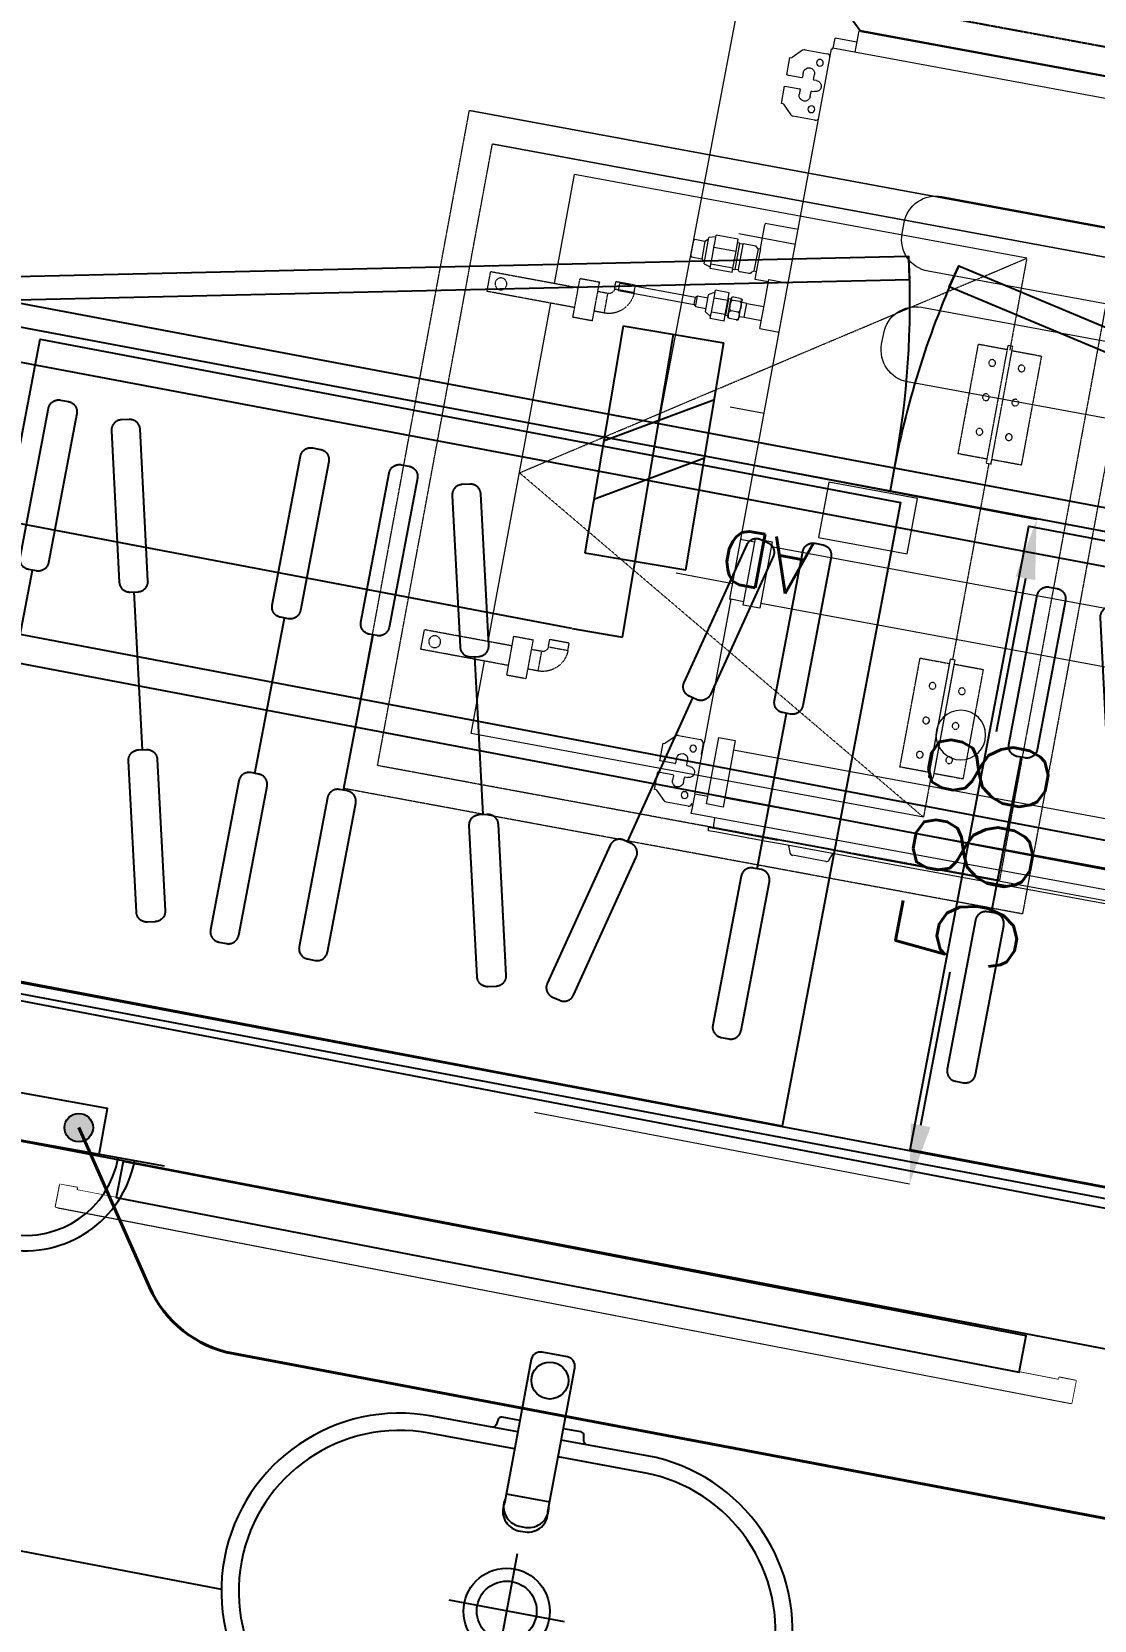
# Model space of a CAD drawing. Extents: x -678889171 to 586587, y -792238163 to 335485.
# Drawn here: x 54053 to 54978, y 41851 to 43233 of the extents above; entities that cross this region are included whole.
import ezdxf
from ezdxf.xclip import XClip

# ---------------------------------------------------------------- set-up
doc = ezdxf.new("R2010")
doc.units = 0
doc.header["$MEASUREMENT"] = 0
doc.header["$XCLIPFRAME"] = 2
doc.set_wipeout_variables(frame=1)
doc.linetypes.add('HIDDEN', pattern=[0.375, 0.25, -0.125])
doc.layers.get('0').update_dxf_attribs({"color": 8})
doc.layers.get('Defpoints').update_dxf_attribs({"color": 252})
for name, color, linetype in [('1', 8, 'Continuous'), ('9TH-FURN$0$XR-A-TYP-7-8-9-10$0$I-FURN', 252, 'Continuous'), ('9TH-FURN$0$XR-A-TYP-7-8-9-10$0$XREF_1BR$0$I-FURN', 252, 'Continuous'), ('AC-DUCT-FLEX', 50, 'Continuous'), ('E-POW-BLOCK', 4, 'Continuous'), ('E-SWIT-AIR', 6, 'Continuous'), ('powr wire', 4, 'Continuous'), ('XR-A-9TH-FLOOR$0$A-WALL', 252, 'Continuous'), ('XR-Typ28 7th to11Th$0$A-WALL', 252, 'Continuous'), ('XR-Typ28 7th to11Th$0$XR-A-TYP-7-8-9-10$0$A-FURN-SANT', 252, 'Continuous'), ('XR-Typ28 7th to11Th$0$XR-A-TYP-7-8-9-10$0$I-WIPEOUT', 252, 'Continuous')]:
    doc.layers.add(name, color=color, linetype=linetype)
for name, color, linetype, lineweight in [('14- SAD FLEX', 30, 'Continuous', 0), ('2-MH TEXT', 2, 'Continuous', 0), ('Air Outlets', 8, 'Continuous', 0), ('LATS_EQ_IDU', 7, 'Continuous', 0)]:
    doc.layers.add(name, color=color, linetype=linetype, lineweight=lineweight)
doc.styles.add('ROMANS', font='romans.shx')
doc.styles.add('Work$0$E-M.MODUL', font='romans.shx', dxfattribs={"width": 0.8})
doc.dimstyles.new('Work$0$S-DIM', dxfattribs={"dimscale": 500, "dimtxt": 0.2065, "dimasz": 0.104, "dimexe": 0, "dimexo": 0, "dimgap": 0, "dimtad": 0, "dimdec": 0, "dimzin": 0, "dimdsep": 46, "dimtxsty": 'Work$0$E-M.MODUL', "dimcen": 0.25, "dimclrd": 5, "dimclre": 5, "dimclrt": 1, "dimadec": 0, "dimazin": 0, "dimtfac": 1, "dimtdec": 0, "dimtofl": 0, "dimtmove": 0, "dimatfit": 3, "dimfxl": 1, "dimtolj": 1, "dimtzin": 0, "dimlwe": 13, "dimarcsym": 0})

# ---------------------------------------------------------------- blocks, each defined once
blk = doc.blocks.new('SO1 WP')
at = {"layer": 'E-POW-BLOCK'}
h = blk.add_hatch(color=3, dxfattribs=at)
h.dxf.hatch_style = 1
edge = h.paths.add_edge_path()
edge.add_arc((-0.1064, -0.0481), 0.0303, 0, 360)
at = {"layer": 'E-POW-BLOCK', "color": 3}
for p, q in [((0, 0.2), (0, 0.45)), ((-0.3, 0), (0.3, 0))]:
    blk.add_line(p, q, dxfattribs=at)
blk.add_lwpolyline([(0.1593, 0), (-0.1593, 0), (-0.1593, -0.0988), (0.1593, -0.0988)], close=True, dxfattribs=at)
for centre in [(-0.1064, -0.0481), (0.1096, -0.0481)]:
    blk.add_circle(centre, 0.0303, dxfattribs=at)
for centre, radius, start, end in [((0, -0.0028), 0.2353, 0.6833, 179.3167), ((0, 0), 0.2, 0, 180)]:
    blk.add_arc(centre, radius, start, end, dxfattribs=at)
blk = doc.blocks.new('*U2788')
at = {"layer": '14- SAD FLEX', "color": 0, "linetype": 'HIDDEN', "ltscale": 0.1}
for p, q in [((0, 0), (0, 600.1)), ((0, 600.1), (600.1, 600.1)), ((600.1, 600.1), (600.1, 0)), ((25, 25), (25, 575.1)), ((25, 575.1), (575.1, 575.1)), ((575.1, 575.1), (575.1, 25)), ((100, 497.9), (100, 533)), ((100, 533), (500, 302.2)), ((98, 393.3), (98, 497.9)), ((102.1, 497.9), (98, 497.9)), ((102.1, 393.3), (102.1, 497.9)), ((98, 493.8), (72, 493.8)), ((72, 493.8), (72, 397.4)), ((98, 397.4), (98, 493.8)), ((102.1, 397.4), (102.1, 493.8)), ((102.1, 493.8), (128, 493.8)), ((128, 493.8), (128, 397.4)), ((461.7, 477.4), (461.7, 442.9)), ((461.7, 477.4), (478.9, 477.4)), ((452.7, 468.8), (461.7, 468.8)), ((452.7, 468.8), (452.7, 451.5)), ((478.9, 468.8), (556.5, 468.8)), ((430.5, 446.5), (430.5, 439.8)), ((447.7, 446.5), (430.5, 446.5)), ((447.7, 446.5), (447.7, 439.8)), ((452.7, 451.5), (461.7, 451.5)), ((478.9, 442.9), (461.7, 442.9)), ((478.9, 451.5), (556.5, 451.5)), ((447.7, 439.8), (430.5, 439.8)), ((72, 397.4), (98, 397.4)), ((102.1, 393.3), (98, 393.3)), ((100, 220.4), (100, 393.3)), ((128, 397.4), (102.1, 397.4)), ((500, 302.2), (100, 38.4)), ((72, 119.8), (72, 216.3)), ((72, 216.3), (98, 216.3)), ((98, 220.4), (98, 115.8)), ((102.1, 220.4), (102.1, 115.8)), ((128, 216.3), (102.1, 216.3)), ((128, 119.8), (128, 216.3)), ((452.7, 152.1), (461.6, 152.1)), ((452.7, 152.1), (452.7, 134.8)), ((461.6, 160.7), (461.6, 126.3)), ((461.6, 160.7), (478.9, 160.7)), ((478.9, 160.7), (478.9, 126.3)), ((478.9, 152.1), (556.4, 152.1)), ((556.4, 152.1), (556.4, 134.8)), ((430.4, 129.8), (430.4, 123.2)), ((447.7, 129.8), (430.4, 129.8)), ((447.7, 129.8), (447.7, 123.2)), ((452.7, 134.8), (461.6, 134.8)), ((478.9, 126.3), (461.6, 126.3)), ((478.9, 134.8), (556.4, 134.8)), ((98, 119.8), (72, 119.8)), ((100, 38.4), (100, 119.8)), ((102.1, 119.8), (128, 119.8)), ((447.7, 123.2), (430.4, 123.2)), ((575, 25), (25, 25)), ((575.1, 25), (25, 25)), ((600, 0), (0, 0)), ((600.1, 0), (0, 0))]:
    blk.add_line(p, q, dxfattribs=at)
at = {"layer": '14- SAD FLEX', "color": 0}
for p, q in [((100, 533), (500.1, 533)), ((500.1, 533), (500.1, 468.8)), ((478.9, 477.4), (478.9, 442.9)), ((556.5, 468.8), (556.5, 451.5)), ((500.1, 451.5), (500, 152.1)), ((98, 220.4), (102.1, 220.4)), ((500, 134.8), (500, 38.4)), ((102.1, 115.8), (98, 115.8)), ((100, 38.4), (500, 38.4))]:
    blk.add_line(p, q, dxfattribs=at)
at = {"layer": '14- SAD FLEX', "color": 0, "linetype": 'HIDDEN', "ltscale": 0.1, "extrusion": (-1.424e-13, -1.03492e-17, -1)}
for centre in [(87, 480.1), (87, 449.9), (87, 419.2), (87, 163.8), (87, 133.5)]:
    blk.add_ellipse(centre, major_axis=(-0.07, 2.91), ratio=0.999999, start_param=-1.547113, end_param=4.736072, dxfattribs=at)
at = {"layer": '14- SAD FLEX', "color": 0, "extrusion": (-1.424e-13, -1.15929e-17, -1)}
for centre in [(113, 480.1), (113, 449.9)]:
    blk.add_ellipse(centre, major_axis=(-0.1, 2.91), ratio=0.999999, start_param=-1.537705593972815, end_param=4.745479713206769, dxfattribs=at)
at = {"layer": '14- SAD FLEX', "color": 0, "linetype": 'HIDDEN', "ltscale": 0.1, "extrusion": (-1.424e-13, -7.24316e-19, -1)}
blk.add_ellipse((452.7, 446.5), major_axis=(0, 22.3), ratio=0.999999, start_param=4.712047, end_param=6.282844, dxfattribs=at)
at = {"layer": '14- SAD FLEX', "color": 0, "linetype": 'HIDDEN', "ltscale": 0.1, "extrusion": (-1.424e-13, 4.4163e-18, -1)}
blk.add_ellipse((545.8, 460.1), major_axis=(0.29, 5.15), ratio=0.999999, start_param=4.656950285228202, end_param=10.94013559240779, dxfattribs=at)
at = {"layer": '14- SAD FLEX', "color": 0, "linetype": 'HIDDEN', "ltscale": 0.1, "extrusion": (-1.424e-13, -2.73922e-18, -1)}
blk.add_ellipse((452.7, 446.5), major_axis=(-0.04, 5), ratio=0.999999, start_param=-1.562211, end_param=0.008586, dxfattribs=at)
at = {"layer": '14- SAD FLEX', "color": 0, "linetype": 'HIDDEN', "ltscale": 0.1, "extrusion": (-1.424e-13, -1.15929e-17, -1)}
for centre in [(113, 419.2), (113, 194.4), (113, 163.8), (113, 133.5)]:
    blk.add_ellipse(centre, major_axis=(-0.1, 2.91), ratio=0.999999, start_param=-1.537705593972815, end_param=4.745479713206769, dxfattribs=at)
at = {"layer": '14- SAD FLEX', "color": 0, "extrusion": (-1.424e-13, -1.03492e-17, -1)}
blk.add_ellipse((87, 194.4), major_axis=(-0.07, 2.91), ratio=0.999999, start_param=-1.547113, end_param=4.736072, dxfattribs=at)
at = {"layer": '14- SAD FLEX', "color": 0, "linetype": 'HIDDEN', "ltscale": 0.1, "extrusion": (-1.424e-13, -7.31176e-19, -1)}
blk.add_ellipse((452.7, 129.8), major_axis=(0, 22.3), ratio=0.999999, start_param=4.712047, end_param=6.282844, dxfattribs=at)
at = {"layer": '14- SAD FLEX', "color": 0, "linetype": 'HIDDEN', "ltscale": 0.1, "extrusion": (-1.424e-13, 3.32278e-18, -1)}
blk.add_ellipse((545.7, 143.5), major_axis=(0.29, 5.15), ratio=0.999999, start_param=4.656950285228202, end_param=10.94013559240779, dxfattribs=at)
at = {"layer": '14- SAD FLEX', "color": 0, "linetype": 'HIDDEN', "ltscale": 0.1, "extrusion": (-1.424e-13, 7.73502e-18, -1)}
blk.add_ellipse((452.7, 129.8), major_axis=(0.09, 5), ratio=0.999999, start_param=4.694216, end_param=6.265012, dxfattribs=at)
at = {"layer": '2-MH TEXT', "color": 0, "ltscale": 0.02, "style": 'ROMANS'}
blk.add_text('AD', height=47.4, dxfattribs=at).set_placement((235.4, 316))
blk = doc.blocks.new('*U2786')
at = {"color": 0, "linetype": 'HIDDEN', "ltscale": 0.25}
for p, q in [((-9.6, -516.4), (-9.5, -1357.5)), ((40.6, -517), (40.5, -1358.1))]:
    blk.add_line(p, q, dxfattribs=at)
at = {"color": 0, "linetype": 'Continuous'}
for points in [[(-9.6, -1383.3), (15.4, -1357.5), (15.5, -516.4), (-9.6, -490.6), (-34.6, -516.5), (-34.5, -1357.5), (-9.6, -1383.3)], [(40.4, -1383.9), (65.4, -1358), (65.4, -517), (40.4, -491.2), (15.5, -516.4), (15.4, -1358.1), (40.4, -1383.9)]]:
    blk.add_lwpolyline(points, dxfattribs=at)
blk = doc.blocks.new('1PH ISOLATOR')
at = {"color": 4}
blk.add_line((824.308, 1142.35), (819.308, 1142.35), dxfattribs=at)
at = {"layer": 'E-SWIT-AIR'}
for p, q in [((824.308, 1143.462), (819.308, 1143.462)), ((819.308, 1141.239), (819.308, 1143.462)), ((824.308, 1141.239), (824.308, 1143.462)), ((825.975, 1142.35), (824.308, 1142.35)), ((825.975, 1141.239), (825.975, 1142.35)), ((819.308, 1141.239), (824.308, 1141.239))]:
    blk.add_line(p, q, dxfattribs=at)
at = {"layer": 'E-SWIT-AIR', "color": 3}
for p, q in [((820.563, 1143.462), (821.847, 1141.239)), ((821.847, 1143.462), (823.13, 1141.239))]:
    blk.add_line(p, q, dxfattribs=at)
blk = doc.blocks.new('LATS_IDU_MIDDLE_STATIC_M1')
at = {"layer": 'LATS_EQ_IDU', "color": 251, "true_color": 0x636466}
for p, q in [((43.7, 350.3), (289.1, 350.3)), ((289.1, 347.4), (43.7, 347.4)), ((289.1, 350.3), (290.3, 350.3)), ((290.6, 347.4), (289.1, 347.4)), ((290.3, 350.3), (302.6, 350.3)), ((302.8, 347.4), (290.6, 347.4)), ((302.1, 347.4), (363.7, 347.4)), ((302.6, 350.3), (304.3, 350.3)), ((304.3, 350.3), (361.5, 350.3)), ((315.5, 356.2), (313.3, 350.3)), ((318.2, 358.1), (347.6, 358.1)), ((352.5, 350.3), (350.4, 356.2)), ((361.5, 350.3), (363.2, 350.3)), ((375.2, 347.4), (363, 347.4)), ((363.2, 350.3), (375.5, 350.3)), ((376.7, 347.4), (375.2, 347.4)), ((375.5, 350.3), (376.7, 350.3)), ((376.7, 350.3), (416.1, 350.3)), ((416.1, 347.4), (376.7, 347.4)), ((416.1, 350.3), (423.4, 350.3)), ((423.9, 347.4), (416.1, 347.4)), ((423.4, 350.3), (423.9, 347.4)), ((-440.9, 338.3), (440.8, 338.3)), ((420.2, 338.5), (420.2, 344.4)), ((420.2, 338.5), (420.2, 338.3)), ((440.8, 338.3), (441, 338.3)), ((441, 338.3), (441, 337.6)), ((441, 337.6), (441, 337.4)), ((441, 320.9), (441, 337.4)), ((444.7, 332.5), (464.2, 332.5)), ((414.7, 319.5), (-414.8, 319.5)), ((414.7, 269), (414.7, 327.8)), ((414.7, 327.8), (429.4, 327.8)), ((429.4, 327.8), (429.4, 269)), ((441, 320.9), (429.4, 320.9)), ((441, 320.9), (441, 275.8)), ((474.2, 323.7), (466.3, 331.6)), ((474.2, 323.7), (474.5, 323.5)), ((474.5, 323.5), (476, 323.5)), ((476, 323.5), (476, 308)), ((451.9, 308), (449.5, 308)), ((452.4, 312.9), (452.4, 308.5)), ((462.2, 308.5), (462.2, 312.9)), ((474.2, 308), (462.7, 308)), ((476, 308), (474.2, 308)), ((449.5, 298.2), (451.9, 298.2)), ((452.4, 297.7), (452.4, 293.3)), ((462.2, 293.3), (462.2, 297.7)), ((462.7, 298.2), (474.2, 298.2)), ((474.2, 298.2), (476, 298.2)), ((476, 298.2), (476, 282.7)), ((414.7, 277.3), (-414.8, 277.3)), ((441, 286.4), (441.2, 286.4)), ((441.7, 276.6), (441.7, 285.9)), ((466.3, 274.5), (474.2, 282.4)), ((474.5, 282.7), (474.2, 282.4)), ((476, 282.7), (474.5, 282.7)), ((429.4, 269), (414.7, 269)), ((441, 148.8), (441, 275.8)), ((464.2, 273.7), (444.7, 273.7)), ((414.7, 147.4), (-414.8, 147.4)), ((414.7, 151.8), (429.4, 151.8)), ((414.7, 93), (414.7, 151.8)), ((429.4, 151.8), (429.4, 93)), ((429.4, 148.8), (441, 148.8)), ((441.7, 148.8), (441, 148.8)), ((441.7, 148.8), (441.7, 95.9)), ((491.7, 134.9), (441.7, 134.9)), ((414.7, 97.3), (-414.8, 97.3)), ((429.4, 93), (414.7, 93)), ((441, 95.9), (429.4, 95.9)), ((441, 95.9), (441.7, 95.9)), ((441.7, 95.9), (441.7, -338)), ((375.6, 82), (297.2, 82)), ((297.2, 82), (297.2, 33)), ((375.6, 33), (375.6, 82)), ((297.2, 33), (375.6, 33)), ((441.7, -15.5), (471.7, -15.5)), ((44.1, -65.2), (324.1, -65.2)), ((352.2, -93.2), (352.2, -103)), ((458.8, -87.4), (441.7, -87.4)), ((458.8, -87.4), (458.8, -109.3)), ((474, -94.6), (458.8, -94.6)), ((474, -94.6), (474, -106.8)), ((478.4, -94.6), (474, -94.6)), ((478.4, -93), (478.4, -105.9)), ((480.4, -91.3), (486.2, -91.3)), ((488.2, -93), (488.2, -105.9)), ((490.2, -93.4), (488.2, -93.4)), ((490.7, -92.9), (490.2, -93.4)), ((490.2, -93.4), (490.2, -108)), ((490.7, -88.2), (490.7, -93.9)), ((490.7, -88.2), (502.9, -88.2)), ((490.7, -93.9), (502.9, -93.9)), ((490.7, -93.9), (490.7, -106.3)), ((502.9, -88.2), (502.9, -91.1)), ((508.3, -93.3), (502.9, -89.9)), ((502.9, -91.1), (502.9, -93.9)), ((502.9, -93.9), (502.9, -100.1)), ((508.3, -108), (508.3, -93.3)), ((517.3, -96), (508.3, -96)), ((517.3, -96), (517.3, -98.9)), ((518.9, -97.6), (517.3, -96)), ((474, -106.8), (458.8, -106.8)), ((458.8, -109.3), (458.8, -130.7)), ((474, -106.8), (478.4, -106.8)), ((478.4, -105.9), (478.4, -108.3)), ((480.4, -97.9), (486.2, -97.9)), ((480.4, -107.3), (486.2, -107.3)), ((480.4, -110), (486.2, -110)), ((488.2, -105.9), (488.2, -108.3)), ((488.2, -108), (490.2, -108)), ((490.2, -108), (490.7, -108.5)), ((490.7, -106.3), (490.7, -113.1)), ((490.7, -106.3), (502.9, -106.3)), ((502.9, -100.1), (502.9, -106.3)), ((502.9, -106.3), (502.9, -109.7)), ((502.9, -111.5), (508.3, -108)), ((502.9, -109.7), (502.9, -113.1)), ((508.3, -105.3), (517.3, -105.3)), ((517.3, -98.9), (517.3, -105.3)), ((517.3, -105.3), (518.9, -103.8)), ((518.9, -97.6), (518.9, -99.5)), ((585.9, -97.6), (518.9, -97.6)), ((518.9, -99.5), (518.9, -103.8)), ((518.9, -103.8), (585.9, -103.8)), ((585.9, -97.6), (585.9, -99.5)), ((585.9, -99.5), (585.9, -103.8)), ((490.7, -113.1), (502.9, -113.1)), ((324.1, -131.1), (44.1, -131.1)), ((458.8, -130.7), (441.7, -130.7)), ((471, -129), (458.8, -129)), ((471, -155.9), (471, -129)), ((473, -135.8), (471, -135.8)), ((474.9, -134.2), (473, -135.8)), ((473, -155.4), (473, -135.8)), ((474.9, -134.4), (474.9, -134.2)), ((476.9, -132.9), (484.7, -132.9)), ((486.7, -156.5), (486.7, -134.4)), ((489.2, -134.4), (486.7, -134.4)), ((489.7, -133.9), (489.2, -134.4)), ((489.7, -157), (489.7, -133.9)), ((491.4, -133.9), (489.7, -133.9)), ((491.4, -130.9), (491.4, -134.8)), ((491.4, -130.9), (511, -130.9)), ((491.4, -134.8), (511, -134.8)), ((491.4, -134.8), (491.4, -149.6)), ((511, -130.9), (511, -132.8)), ((516.8, -133.9), (511, -132.4)), ((511, -132.8), (511, -134.8)), ((511, -134.8), (511, -142.2)), ((516.8, -133.9), (516.8, -153.9)), ((517.8, -136.1), (516.8, -136.1)), ((519.6, -137.9), (517.8, -136.1)), ((519.6, -153.3), (519.6, -137.9)), ((528.6, -137.9), (519.6, -137.9)), ((529.4, -138.8), (528.6, -137.9)), ((491.4, -149.6), (491.4, -160.4)), ((491.4, -149.6), (511, -149.6)), ((511, -142.2), (511, -149.6)), ((511, -149.6), (511, -155)), ((529.4, -138.8), (529.4, -152.4)), ((44.1, -163.2), (324.1, -163.2)), ((441.7, -165.1), (491.7, -165.1)), ((471, -155.4), (473, -155.4)), ((471, -155.9), (471, -176.8)), ((473, -155.4), (474.9, -157)), ((486.5, -157.5), (475.1, -157.5)), ((486.7, -156.8), (489.2, -156.8)), ((489.2, -156.8), (489.2, -156.5)), ((489.2, -156.8), (489.7, -157.3)), ((489.7, -157.3), (489.7, -157)), ((489.7, -157.3), (491.4, -157.3)), ((491.4, -160.4), (511, -160.4)), ((511, -155), (511, -160.4)), ((511, -158.8), (516.8, -157.4)), ((516.8, -153.9), (516.8, -157.4)), ((516.8, -155.1), (517.8, -155.1)), ((517.8, -155.1), (519.6, -153.3)), ((519.6, -153.3), (528.6, -153.3)), ((528.6, -153.3), (529.4, -152.4)), ((441.9, -178.2), (471, -178.2)), ((471, -178.2), (471, -176.8)), ((352.2, -191.2), (352.2, -201)), ((324.1, -229.1), (44.1, -229.1)), ((444.7, -274.3), (464.2, -274.3)), ((474.2, -283.1), (466.3, -275.2)), ((474.2, -283.1), (474.5, -283.4)), ((474.5, -283.4), (476, -283.4)), ((476, -283.4), (476, -298.8)), ((451.9, -298.8), (449.5, -298.8)), ((452.4, -293.9), (452.4, -298.4)), ((462.2, -298.4), (462.2, -293.9)), ((474.2, -298.8), (462.7, -298.8)), ((476, -298.8), (474.2, -298.8)), ((449.5, -308.6), (451.9, -308.6)), ((452.4, -309.1), (452.4, -313.5)), ((462.2, -313.5), (462.2, -309.1)), ((462.7, -308.6), (474.2, -308.6)), ((474.2, -308.6), (476, -308.6)), ((476, -308.6), (476, -324.1)), ((466.3, -332.3), (474.2, -324.4)), ((474.5, -324.1), (474.2, -324.4)), ((476, -324.1), (474.5, -324.1)), ((440.8, -339), (-440.9, -339)), ((421.4, -357.8), (421.4, -339)), ((440.4, -339), (440.4, -347.7)), ((441, -339), (440.8, -339)), ((441.7, -338), (441, -338)), ((441, -338), (441, -338.2)), ((441, -338.2), (441, -339)), ((464.2, -333.1), (444.7, -333.1)), ((419.6, -357.6), (-420.3, -357.6)), ((421.3, -347.7), (440.4, -347.7))]:
    blk.add_line(p, q, dxfattribs=at)
at = {"layer": 'LATS_EQ_IDU', "color": 251, "true_color": 0x636466, "extrusion": (0, -3.15544e-30, -1)}
for centre, radius in [((-449.5, 323.6), 2.94), ((-449.5, 282.5), 2.94), ((-222.7, 228.6), 21.6), ((-449.5, -283.2), 2.94), ((-449.5, -324.3), 2.94)]:
    blk.add_circle(centre, radius, dxfattribs=at)
at = {"layer": 'LATS_EQ_IDU', "color": 251, "true_color": 0x636466}
for centre, radius, start, end in [((318.2, 355.2), 2.94, 90, 160), ((347.6, 355.2), 2.94, 20, 90), ((417.2, 344.4), 2.94, 0, 90), ((444.7, 329.5), 2.94, 90, 180), ((464.2, 329.5), 2.94, 45, 90), ((451.9, 308.5), 0.49, 270, 0), ((462.7, 308.5), 0.49, 180, 270), ((451.9, 297.7), 0.49, 0, 90), ((462.7, 297.7), 0.49, 90, 180), ((444.7, 276.6), 2.94, 180, 270), ((464.2, 276.6), 2.94, 270, 315), ((480.4, -93), 1.96, 146.8632, 180), ((486.2, -93), 1.96, 0, 33.2645), ((480.4, -108.3), 1.96, 180, 213.2645), ((486.2, -108.3), 1.96, 326.8632, 0), ((476.9, -134.6), 1.96, 155.1213, 169.6165), ((484.7, -134.6), 1.96, 17.552, 24.9684), ((484.7, -134.6), 1.96, 0, 7.0247), ((476.9, -156.7), 1.96, 190.3835, 204.9684), ((484.7, -156.7), 1.96, 335.1213, 0), ((444.7, -277.3), 2.94, 90, 180), ((464.2, -277.3), 2.94, 45, 90), ((451.9, -298.4), 0.49, 270, 0), ((462.7, -298.4), 0.49, 180, 270), ((451.9, -309.1), 0.49, 0, 90), ((462.7, -309.1), 0.49, 90, 180), ((444.7, -330.2), 2.94, 180, 270), ((464.2, -330.2), 2.94, 270, 315)]:
    blk.add_arc(centre, radius, start, end, dxfattribs=at)
at = {"layer": 'LATS_EQ_IDU', "color": 251, "true_color": 0x636466, "extrusion": (0, -3.15544e-30, -1)}
for centre, radius, start, end in [((-449.5, 303.1), 4.9, 270, 90), ((-457.3, 312.9), 4.9, 0, 180), ((-457.3, 293.3), 4.9, 180, 0), ((-441.2, 285.9), 0.49, 90, 180), ((-324.1, -93.2), 28.1, 90, 180), ((-324.1, -103), 28.1, 180, 270), ((-324.1, -191.2), 28.1, 90, 180), ((-324.1, -201), 28.1, 180, 270), ((-457.3, -293.9), 4.9, 0, 180), ((-449.5, -303.7), 4.9, 270, 90), ((-457.3, -313.5), 4.9, 180, 0)]:
    blk.add_arc(centre, radius, start, end, dxfattribs=at)
at = {"layer": 'LATS_EQ_IDU', "color": 251, "true_color": 0x636466}
for points, knots in [([(480.4, -97.9), (479.9, -97.9), (479.5, -97.7), (479, -97.2), (478.9, -96.8), (478.6, -95.9), (478.5, -95.3), (478.5, -94), (478.6, -93.3), (478.9, -92.4), (479, -92.1), (479.5, -91.6), (479.9, -91.3), (480.4, -91.3)], [0, 0, 0, 0, 0.125, 0.125, 0.25, 0.25, 0.5, 0.5, 0.75, 0.75, 0.875, 0.875, 1, 1, 1, 1]), ([(480.4, -91.3), (479.9, -91.3), (479.5, -91.4), (479, -91.6), (478.9, -91.8), (478.7, -91.9), (478.7, -92), (478.7, -92)], [0, 0, 0, 0, 0.455633, 0.455633, 0.911267, 0.911267, 1, 1, 1, 1]), ([(486.2, -91.3), (486.7, -91.3), (487.1, -91.4), (487.6, -91.6), (487.8, -91.8), (487.9, -91.9), (487.9, -92), (487.9, -92)], [0, 0, 0, 0, 0.455763, 0.455763, 0.911527, 0.911527, 1, 1, 1, 1]), ([(486.2, -97.9), (486.7, -97.9), (487.1, -97.7), (487.6, -97.2), (487.8, -96.8), (488.1, -95.9), (488.1, -95.3), (488.1, -94), (488.1, -93.3), (487.8, -92.4), (487.6, -92.1), (487.1, -91.6), (486.7, -91.3), (486.2, -91.3)], [0, 0, 0, 0, 0.125, 0.125, 0.25, 0.25, 0.5, 0.5, 0.75, 0.75, 0.875, 0.875, 1, 1, 1, 1]), ([(480.4, -107.3), (479.9, -107.3), (479.5, -106.9), (479, -106.2), (478.9, -105.7), (478.6, -104.4), (478.5, -103.5), (478.5, -101.7), (478.6, -100.8), (478.9, -99.5), (479, -99), (479.5, -98.3), (479.9, -97.9), (480.4, -97.9)], [0, 0, 0, 0, 0.125, 0.125, 0.25, 0.25, 0.5, 0.5, 0.75, 0.75, 0.875, 0.875, 1, 1, 1, 1]), ([(480.4, -110), (479.9, -110), (479.5, -109.9), (479, -109.7), (478.9, -109.6), (478.6, -109.2), (478.5, -108.9), (478.5, -108.4), (478.6, -108.1), (478.9, -107.7), (479, -107.6), (479.5, -107.4), (479.9, -107.3), (480.4, -107.3)], [0, 0, 0, 0, 0.125, 0.125, 0.25, 0.25, 0.5, 0.5, 0.75, 0.75, 0.875, 0.875, 1, 1, 1, 1]), ([(486.2, -107.3), (486.7, -107.3), (487.1, -106.9), (487.6, -106.2), (487.8, -105.7), (488.1, -104.4), (488.1, -103.5), (488.1, -101.7), (488.1, -100.8), (487.8, -99.5), (487.6, -99), (487.1, -98.3), (486.7, -97.9), (486.2, -97.9)], [0, 0, 0, 0, 0.125, 0.125, 0.25, 0.25, 0.5, 0.5, 0.75, 0.75, 0.875, 0.875, 1, 1, 1, 1]), ([(486.2, -110), (486.7, -110), (487.1, -109.9), (487.6, -109.7), (487.8, -109.6), (488.1, -109.2), (488.1, -108.9), (488.1, -108.4), (488.1, -108.1), (487.8, -107.7), (487.6, -107.6), (487.1, -107.4), (486.7, -107.3), (486.2, -107.3)], [0, 0, 0, 0, 0.125, 0.125, 0.25, 0.25, 0.5, 0.5, 0.75, 0.75, 0.875, 0.875, 1, 1, 1, 1]), ([(474.9, -134.4), (475, -134.1), (475, -133.8), (475.3, -133.4), (475.5, -133.2), (476, -133), (476.4, -132.9), (476.9, -132.9)], [0, 0, 0, 0, 0.5, 0.5, 0.75, 0.75, 1, 1, 1, 1]), ([(486.5, -133.7), (486.4, -133.6), (486.3, -133.4), (485.8, -133), (485.3, -132.9), (484.7, -132.9)], [0, 0, 0, 0, 0.491288, 0.491288, 1, 1, 1, 1])]:
    blk.add_open_spline(points, degree=3, knots=knots, dxfattribs=at)
at = {"layer": 'AC-DUCT-FLEX', "color": 251, "true_color": 0x636466, "extrusion": (-8.49824e-16, -3.701e-11, -1), "zscale": -1.000000000000003, "rotation": 269.9931127075088}
blk.add_blockref('*U2786', (937.3, -392.5, 0), dxfattribs=at)
at = {"layer": 'Air Outlets', "color": 251, "true_color": 0x636466, "extrusion": (2.55996e-11, 7.89147e-07, 1), "rotation": 4.624811842361033e-08}
blk.add_blockref('*U2788', (141.7, -228.2, -1.9), dxfattribs=at)
at = {"layer": 'E-POW-BLOCK', "xscale": 40.04552503335542, "yscale": 40.04552503335542, "zscale": 40.04552503335542, "rotation": 90.90578391495268}
blk.add_blockref('1PH ISOLATOR', (46790.8, -32151.1, -1.9), dxfattribs=at)
blk = doc.blocks.new('XR-A-Ceiling-Typ28 7th to11Th')
at = {"layer": 'LATS_EQ_IDU', "color": 0, "extrusion": (1.0838e-07, -2.04061e-08, 1), "rotation": 169.5302243399638}
blk.add_blockref('LATS_IDU_MIDDLE_STATIC_M1', (57922.5, 29283.3, 0), dxfattribs=at)
blk = doc.blocks.new('*D3119')
at = {"layer": '1', "color": 5, "lineweight": 13, "transparency": 16777216}
for p, q in [((54601.2, 42870.8), (54927.5, 42808.4)), ((54490.6, 42292.9), (54816.9, 42230.4))]:
    blk.add_line(p, q, dxfattribs=at)
at = {"layer": '1', "color": 5, "lineweight": -2, "transparency": 16777216}
for p, q in [((54917.7, 42757.3), (54892.2, 42623.7)), ((54826.7, 42281.5), (54852.2, 42415.1))]:
    blk.add_line(p, q, dxfattribs=at)
at = {"layer": '1', "color": 5, "transparency": 16777216}
for points in [[(54909.2, 42758.9), (54926.2, 42755.7), (54927.5, 42808.4)], [(54818.1, 42283.1), (54835.2, 42279.8), (54816.9, 42230.4)]]:
    blk.add_solid(points, dxfattribs=at)
at = {"layer": 'Defpoints', "color": 0, "transparency": 16777216}
for p in [(54601.2, 42870.8, -1.9), (54490.6, 42292.9, 0), (54816.9, 42230.4)]:
    blk.add_point(p, dxfattribs=at)
at = {"layer": '1', "color": 1, "transparency": 16777216, "insert": (54872.2, 42519.4), "char_height": 103.25, "attachment_point": 5, "rotation": 79.1644, "style": 'Work$0$E-M.MODUL'}
blk.add_mtext('\\A1;588', dxfattribs=at)
blk = doc.blocks.new('*D3120')
at = {"layer": '1', "color": 5, "lineweight": 13, "transparency": 16777216}
for p, q in [((54594.9, 42870.8), (54710, 43476.9)), ((55671.4, 42666.4), (55786.5, 43272.5))]:
    blk.add_line(p, q, dxfattribs=at)
at = {"layer": '1', "color": 5, "lineweight": -2, "transparency": 16777216}
for p, q in [((54761.1, 43467.2), (54870.8, 43446.4)), ((55735.4, 43282.2), (55145.2, 43394.3))]:
    blk.add_line(p, q, dxfattribs=at)
at = {"layer": '1', "color": 5, "transparency": 16777216}
for points in [[(54762.7, 43475.7), (54759.5, 43458.7), (54710, 43476.9)], [(55737.1, 43290.7), (55733.8, 43273.7), (55786.5, 43272.5)]]:
    blk.add_solid(points, dxfattribs=at)
at = {"layer": 'Defpoints', "color": 0, "transparency": 16777216}
for p in [(55786.5, 43272.5), (54594.9, 42870.8, -1.9), (55671.4, 42666.4, 0)]:
    blk.add_point(p, dxfattribs=at)
at = {"layer": '1', "color": 1, "transparency": 16777216, "insert": (55008, 43420.3), "char_height": 103.25, "attachment_point": 5, "rotation": 349.2476, "style": 'Work$0$E-M.MODUL'}
blk.add_mtext('\\A1;1096', dxfattribs=at)
blk = doc.blocks.new('*U511')
at = {"layer": '9TH-FURN$0$XR-A-TYP-7-8-9-10$0$XREF_1BR$0$I-FURN'}
blk.add_lwpolyline([(-118.8, 5), (-1796.4, 5), (-1796.4, 30), (-118.8, 30)], close=True, dxfattribs=at)
blk = doc.blocks.new('9TH-FURN$0$XR-A-TYP-7-8-9-10$0$XREF_1BR$0$A$C0C3539C5')
at = {"layer": '9TH-FURN$0$XR-A-TYP-7-8-9-10$0$XREF_1BR$0$I-FURN', "ltscale": 0.5}
for p, q in [((-0.0688, 0), (0.0688, 0)), ((-0.0688, -0.083), (0.0688, -0.083)), ((-0.0688, -0.1615), (0.0688, -0.1615)), ((-0.0668, -0.2767), (0.0668, -0.2441)), ((-0.0668, -0.4045), (0.0668, -0.4371)), ((-0.0688, -0.5277), (0.0688, -0.5277)), ((-0.0688, -0.6062), (0.0688, -0.6062)), ((-0.0668, -0.7062), (0.0668, -0.7388)), ((-0.0688, -0.8293), (0.0688, -0.8293)), ((-0.0688, -0.9078), (0.0688, -0.9078))]:
    blk.add_line(p, q, dxfattribs=at)
for points in [[(-0.2098, -0.0125, -0.414214), (-0.2188, -0.0035), (-0.2188, 0.0035, -0.414214), (-0.2098, 0.0125), (-0.0778, 0.0125, -0.414214), (-0.0688, 0.0035), (-0.0688, -0.0035, -0.414214), (-0.0778, -0.0125)], [(0.2098, -0.0125, 0.414214), (0.2188, -0.0035), (0.2188, 0.0035, 0.414214), (0.2098, 0.0125), (0.0778, 0.0125, 0.414214), (0.0688, 0.0035), (0.0688, -0.0035, 0.414214), (0.0778, -0.0125)], [(-0.2098, -0.0955, -0.414214), (-0.2188, -0.0865), (-0.2188, -0.0795, -0.414214), (-0.2098, -0.0705), (-0.0778, -0.0705, -0.414214), (-0.0688, -0.0795), (-0.0688, -0.0865, -0.414214), (-0.0778, -0.0955)], [(0.2098, -0.0955, 0.414214), (0.2188, -0.0865), (0.2188, -0.0795, 0.414214), (0.2098, -0.0705), (0.0778, -0.0705, 0.414214), (0.0688, -0.0795), (0.0688, -0.0865, 0.414214), (0.0778, -0.0955)], [(-0.2098, -0.174, -0.414214), (-0.2188, -0.165), (-0.2188, -0.158, -0.414214), (-0.2098, -0.149), (-0.0778, -0.149, -0.414214), (-0.0688, -0.158), (-0.0688, -0.165, -0.414214), (-0.0778, -0.174)], [(0.2098, -0.174, 0.414214), (0.2188, -0.165), (0.2188, -0.158, 0.414214), (0.2098, -0.149), (0.0778, -0.149, 0.414214), (0.0688, -0.158), (0.0688, -0.165, 0.414214), (0.0778, -0.174)], [(0.2067, -0.2228, 0.414214), (0.2133, -0.2119), (0.2117, -0.2051, 0.414214), (0.2008, -0.1985), (0.0726, -0.2298, 0.414214), (0.066, -0.2407), (0.0676, -0.2475, 0.414214), (0.0785, -0.2541)], [(-0.2008, -0.3223, -0.414214), (-0.2117, -0.3157), (-0.2133, -0.3089, -0.414214), (-0.2067, -0.298), (-0.0785, -0.2667, -0.414214), (-0.0676, -0.2733), (-0.066, -0.2801, -0.414214), (-0.0726, -0.291)], [(-0.2008, -0.3589, 0.414214), (-0.2117, -0.3655), (-0.2133, -0.3723, 0.414214), (-0.2067, -0.3832), (-0.0785, -0.4145, 0.414214), (-0.0676, -0.4079), (-0.066, -0.4011, 0.414214), (-0.0726, -0.3902)], [(0.2067, -0.4585, -0.414214), (0.2133, -0.4693), (0.2117, -0.4761, -0.414214), (0.2008, -0.4827), (0.0726, -0.4514, -0.414214), (0.066, -0.4405), (0.0676, -0.4337, -0.414214), (0.0785, -0.4271)], [(-0.2098, -0.5402, -0.414214), (-0.2188, -0.5312), (-0.2188, -0.5242, -0.414214), (-0.2098, -0.5152), (-0.0778, -0.5152, -0.414214), (-0.0688, -0.5242), (-0.0688, -0.5312, -0.414214), (-0.0778, -0.5402)], [(0.2098, -0.5402, 0.414214), (0.2188, -0.5312), (0.2188, -0.5242, 0.414214), (0.2098, -0.5152), (0.0778, -0.5152, 0.414214), (0.0688, -0.5242), (0.0688, -0.5312, 0.414214), (0.0778, -0.5402)], [(-0.2098, -0.6187, -0.414214), (-0.2188, -0.6097), (-0.2188, -0.6027, -0.414214), (-0.2098, -0.5937), (-0.0778, -0.5937, -0.414214), (-0.0688, -0.6027), (-0.0688, -0.6097, -0.414214), (-0.0778, -0.6187)], [(0.2098, -0.6187, 0.414214), (0.2188, -0.6097), (0.2188, -0.6027, 0.414214), (0.2098, -0.5937), (0.0778, -0.5937, 0.414214), (0.0688, -0.6027), (0.0688, -0.6097, 0.414214), (0.0778, -0.6187)], [(-0.2008, -0.6606, 0.414214), (-0.2117, -0.6672), (-0.2133, -0.674, 0.414214), (-0.2067, -0.6849), (-0.0785, -0.7162, 0.414214), (-0.0676, -0.7096), (-0.066, -0.7028, 0.414214), (-0.0726, -0.6919)], [(0.2067, -0.7601, -0.414214), (0.2133, -0.771), (0.2117, -0.7778, -0.414214), (0.2008, -0.7844), (0.0726, -0.7531, -0.414214), (0.066, -0.7422), (0.0676, -0.7354, -0.414214), (0.0785, -0.7288)], [(-0.2098, -0.8418, -0.414214), (-0.2188, -0.8328), (-0.2188, -0.8258, -0.414214), (-0.2098, -0.8168), (-0.0778, -0.8168, -0.414214), (-0.0688, -0.8258), (-0.0688, -0.8328, -0.414214), (-0.0778, -0.8418)], [(0.2098, -0.8418, 0.414214), (0.2188, -0.8328), (0.2188, -0.8258, 0.414214), (0.2098, -0.8168), (0.0778, -0.8168, 0.414214), (0.0688, -0.8258), (0.0688, -0.8328, 0.414214), (0.0778, -0.8418)], [(-0.2098, -0.9203, -0.414214), (-0.2188, -0.9113), (-0.2188, -0.9043, -0.414214), (-0.2098, -0.8953), (-0.0778, -0.8953, -0.414214), (-0.0688, -0.9043), (-0.0688, -0.9113, -0.414214), (-0.0778, -0.9203)], [(0.2098, -0.9203, 0.414214), (0.2188, -0.9113), (0.2188, -0.9043, 0.414214), (0.2098, -0.8953), (0.0778, -0.8953, 0.414214), (0.0688, -0.9043), (0.0688, -0.9113, 0.414214), (0.0778, -0.9203)]]:
    blk.add_lwpolyline(points, format="xyb", close=True, dxfattribs=at)
blk = doc.blocks.new('*U1190')
for points in [[(-30, 1085), (-32, 1085), (-32, 1098), (-50, 1098), (-50, 1100), (-30, 1100)], [(-44, 202), (-50, 202), (-50, 1098), (-44, 1098)], [(-32, 202), (-32, 1098), (-44, 1098), (-44, 202)], [(-30, 215), (-32, 215), (-32, 202), (-50, 202), (-50, 200), (-30, 200)]]:
    blk.add_lwpolyline(points, close=True)
blk.add_wipeout([(0, 250), (-32, 250), (-32, 215), (-30, 215), (-30, 200), (-50, 200), (-50, 1100), (-30, 1100), (-30, 1085), (-32, 1085), (-32, 1050), (0, 1050)]).dxf.layer = 'XR-Typ28 7th to11Th$0$XR-A-TYP-7-8-9-10$0$I-WIPEOUT'
blk.add_lwpolyline([(0, 250), (-32, 250), (-32, 1050), (0, 1050)], close=True)
blk = doc.blocks.new('XR-Typ28 7th to11Th$0$XR-A-TYP-7-8-9-10$0$A$C1e9f3e9b')
at = {"layer": 'XR-Typ28 7th to11Th$0$XR-A-TYP-7-8-9-10$0$A-FURN-SANT'}
blk.add_circle((0, 0), 16.1, dxfattribs=at)
blk.add_wipeout([(358.4, 96.7), (359.7, -93.3), (340.9, -178.2), (295.9, -224), (219.8, -251), (151.8, -246.1), (102.7, -216.6), (71.6, -181.4), (49.7, -94.6), (48.4, 95.4), (66.7, 174.5), (103.5, 217), (175.6, 249.7), (242.7, 248.1), (282.8, 229.3), (329.4, 184.3)]).dxf.layer = 'XR-Typ28 7th to11Th$0$XR-A-TYP-7-8-9-10$0$A-FURN-SANT'
for p, q in [((63.4, 95.5), (64, 19.6)), ((343.4, 96.6), (344.7, -93.4)), ((48.9, 42), (49, 19.5)), ((203.8, 51.8), (204.3, -50.1)), ((103.9, -18.9), (103.8, 19.7)), ((255.5, 1.1), (153.1, 0.6)), ((49.1, -19.1), (49.2, -41.6)), ((64.1, -19), (64.7, -94.5))]:
    blk.add_line(p, q, dxfattribs=at)
for points in [[(39.1, -19.1), (39.2, -34.8, 0.36397), (41.7, -37.8), (46.7, -38.6, -0.36397), (49.2, -41.6), (49.7, -94.6, 1), (359.7, -93.3), (358.4, 96.7, 1), (48.4, 95.4), (48.9, 42, -0.36397), (46.4, 39), (41.4, 38.1, 0.36397), (38.9, 35.1), (39, 19.5)], [(108.3, -18.9, 0.465324), (129.5, -2.5), (129.4, 3.6, 0.465324), (108.1, 19.8)]]:
    blk.add_lwpolyline(points, format="xyb", dxfattribs=at)
blk.add_lwpolyline([(-14.8, -19.4), (112.4, -18.8, 0.465324), (133.5, -2.5), (133.5, 3.6, 0.465324), (112.2, 19.8), (-15, 19.2, 0.414214), (-23, 11.1), (-22.9, -11.3, 0.414214)], format="xyb", close=True, dxfattribs=at)
for centre, radius in [((204.3, 0.8), 37.5), ((204, 0.8), 26)]:
    blk.add_circle(centre, radius, dxfattribs=at)
for centre, start, end in [((203.4, 96.1), 0.2386, 180.2386), ((204.7, -93.9), 180.2386, 0.2386)]:
    blk.add_arc(centre, 140, start, end, dxfattribs=at)
blk = doc.blocks.new('XR-Typ28 7th to11Th')
at = {"layer": 'XR-Typ28 7th to11Th$0$A-WALL'}
for p, q in [((58364.5, 28576.5), (56566.2, 28920.7)), ((58342.2, 28458.6), (56543.6, 28802.9))]:
    blk.add_line(p, q, dxfattribs=at)
at = {"layer": 'XR-Typ28 7th to11Th$0$XR-A-TYP-7-8-9-10$0$A-FURN-SANT', "ltscale": 0.5, "elevation": 0}
blk.add_lwpolyline([(57912.5, 27270.5), (58081.3, 28152.5), (56733.7, 28410.1), (56798.5, 28751.6)], dxfattribs=at)
at = {"layer": 'XR-Typ28 7th to11Th$0$XR-A-TYP-7-8-9-10$0$A-FURN-SANT', "ltscale": 0.5, "xscale": -0.9999999999999998, "rotation": 259.0554656709804}
blk.add_blockref('*U1190', (56687.8, 28775.4, 0), dxfattribs=at)
at = {"layer": 'XR-Typ28 7th to11Th$0$XR-A-TYP-7-8-9-10$0$A-FURN-SANT', "ltscale": 0.5, "rotation": 259.175324046277}
blk.add_blockref('XR-Typ28 7th to11Th$0$XR-A-TYP-7-8-9-10$0$A$C1e9f3e9b', (57304.5, 28537.3, 0), dxfattribs=at)

msp = doc.modelspace()

# ---------------------------------------------------------------- linework, layer by layer
at = {"layer": '9TH-FURN$0$XR-A-TYP-7-8-9-10$0$I-FURN'}
msp.add_line((53941.9, 42964.7, 0), (55646.7, 42643.3, 0), dxfattribs=at)
at = {"layer": '9TH-FURN$0$XR-A-TYP-7-8-9-10$0$I-FURN', "elevation": 0}
for points in [[(54817.2, 43017.4), (54816.2, 43037.4), (53937.1, 43017.3), (53938.1, 42997.3)], [(54851.4, 43010.9), (54859.7, 43029.1), (55670.2, 42689.8), (55661.9, 42671.6)], [(55656, 42692.4), (53951.1, 43013.7), (53947.3, 42994), (55652.3, 42672.8)], [(55552.4, 42120.2), (53832.6, 42445), (53830.9, 42436.2), (55550.8, 42111.4)]]:
    msp.add_lwpolyline(points, close=True, dxfattribs=at)
at = {"layer": '9TH-FURN$0$XR-A-TYP-7-8-9-10$0$I-FURN'}
for centre, start, end in [((54049.8, 42996.6, 0), 349.2212, 3.0467), ((55557.8, 42710.2, 0), 155.4487, 169.2742)]:
    msp.add_arc(centre, 767.5, start, end, dxfattribs=at)
at = {"layer": '9TH-FURN$0$XR-A-TYP-7-8-9-10$0$XREF_1BR$0$I-FURN'}
msp.add_line((54803.7, 42853, 0), (54800, 42833.4, 0), dxfattribs=at)

# ---------------------------------------------------------------- block references
at = {"layer": '9TH-FURN$0$XR-A-TYP-7-8-9-10$0$I-FURN', "extrusion": (-3.51055e-11, 6.43508e-12, -1)}
ref = msp.add_blockref('9TH-FURN$0$XR-A-TYP-7-8-9-10$0$XREF_1BR$0$A$C0C3539C5', (-54855.9, 42542.1, 0), dxfattribs=dict(at, xscale=1000.000000000001, yscale=1000.000000000001, zscale=-1000, rotation=100.7523556060644))
XClip(ref).set_block_clipping_path([(-0.2848774801, -0.8602293081), (0.2675332336, -0.0984328915)])
ref = msp.add_blockref('9TH-FURN$0$XR-A-TYP-7-8-9-10$0$XREF_1BR$0$A$C0C3539C5', (-55715.9, 42379.4, 0), dxfattribs=dict(at, xscale=1000.000000000001, yscale=1000.000000000001, zscale=-1000, rotation=100.7523556060644))
XClip(ref).set_block_clipping_path([(-0.2848774521, -0.8602293081), (0.2675332336, -0.1172010393)])
at = {"layer": '9TH-FURN$0$XR-A-TYP-7-8-9-10$0$I-FURN', "rotation": 169.2476443876819}
msp.add_blockref('*U511', (53809.5, 42758.2, 0), dxfattribs=at)

# ---------------------------------------------------------------- next in the draw order: block references
at = {"layer": 'XR-A-9TH-FLOOR$0$A-WALL'}
msp.add_blockref('XR-Typ28 7th to11Th', (-2800.4, 13522.1), dxfattribs=at)

# ---------------------------------------------------------------- next in the draw order: linework, layer by layer
at = {"color": 240, "true_color": 0xed1f24}
msp.add_line((54523.3, 42713.7, -1.9), (52859, 43029.2, 0), dxfattribs=at)
at = {"layer": 'powr wire', "color": 4, "lineweight": 40}
for p, q in [((54094.3, 42279.4), (54155.8, 42140.6)), ((54228.6, 42082.8), (55269.6, 41886))]:
    msp.add_line(p, q, dxfattribs=at)
msp.add_arc((54247.2, 42181.1), 100, 203.8775, 259.2925, dxfattribs=at)

# ---------------------------------------------------------------- next in the draw order: block references
at = {"color": 240, "true_color": 0xed1f24}
msp.add_blockref('XR-A-Ceiling-Typ28 7th to11Th', (-2800.4, 13522), dxfattribs=at)
at = {"layer": 'powr wire', "color": 4, "lineweight": 40, "xscale": 410.1995351285417, "yscale": 410.1995351285417, "zscale": 410.1995351285417, "rotation": 169.7913161663948}
msp.add_blockref('SO1 WP', (54047.9, 42267.7), dxfattribs=at)

# ---------------------------------------------------------------- next in the draw order: dimensions: what is measured, and where the dimension line sits
at = {"layer": '1', "color": 2}
dim = msp.add_linear_dim(base=(55786.5, 43272.5), p1=(54594.9, 42870.8, -1.9), p2=(55671.4, 42666.4, 0), angle=349.2476, dimstyle='Work$0$S-DIM', dxfattribs=at)
dim.commit()
dim.dimension.update_dxf_attribs({"geometry": '*D3120', "text_midpoint": (55008, 43420.3), "dimtype": 161})
dim = msp.add_aligned_dim(p1=(54601.2, 42870.8, -1.9), p2=(54490.6, 42292.9, 0), distance=332.2, dimstyle='Work$0$S-DIM', dxfattribs=at)
dim.commit()
dim.dimension.update_dxf_attribs({"geometry": '*D3119', "text_midpoint": (54872.2, 42519.4)})

doc.saveas('drawing.dxf')
